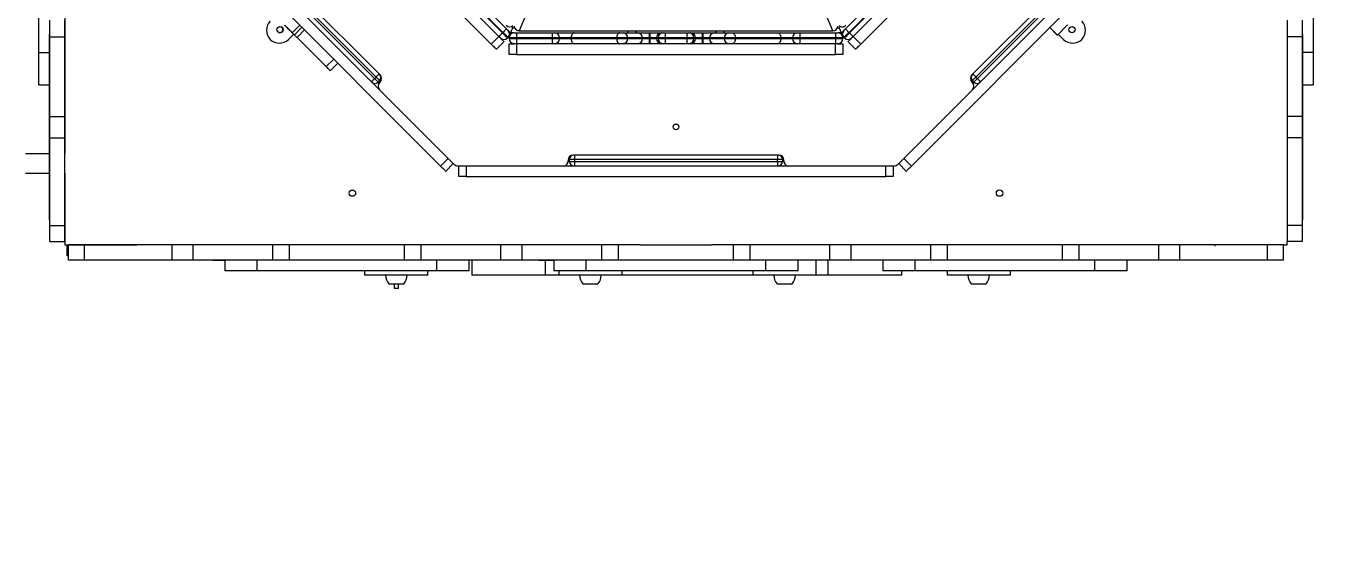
# Model space of a CAD drawing. Header units: millimetres. Extents: x -5427 to 5041, y -4732 to 3732.
# Drawn here: x -1292 to 516, y -105 to 636 of the extents above; entities that cross this region are included whole.
import ezdxf

# ---------------------------------------------------------------- set-up
doc = ezdxf.new("R2010")
doc.units = ezdxf.units.MM
doc.layers.add('DIKOM_ОБЪЕКТ', color=7, linetype='Continuous')
doc.layers.add('DIKOM_РАЗМЕР_ОБЪЕКТА', color=7, linetype='Continuous')
doc.styles.add('style1', font='arial.ttf', dxfattribs={"width": 0.8})
doc.dimstyles.new('1-50', dxfattribs={"dimtxt": 300, "dimasz": 200, "dimexe": 100, "dimexo": 0, "dimgap": 100, "dimtad": 1, "dimtxsty": 'style1', "dimcen": 200, "dimclrd": 7, "dimclre": 7, "dimclrt": 7, "dimadec": 1, "dimazin": 2, "dimtfac": 1, "dimtmove": 0, "dimatfit": 2, "dimfxl": 0, "dimlwd": 25, "dimlwe": 18, "dimarcsym": 0})

# ---------------------------------------------------------------- blocks, each defined once
blk = doc.blocks.new('*D2')
at = {"layer": 'Defpoints', "color": 0, "transparency": 16777216}
for p in [(3071.7, 1268.6), (-2679.8, 366.6), (3071.7, -4057.3)]:
    blk.add_point(p, dxfattribs=at)
at = {"layer": 'DIKOM_РАЗМЕР_ОБЪЕКТА', "color": 7, "lineweight": 18, "transparency": 16777216}
for p, q in [((3071.7, 1268.6), (3071.7, -4157.3)), ((-2679.8, 366.6), (-2679.8, -4157.3))]:
    blk.add_line(p, q, dxfattribs=at)
at = {"layer": 'DIKOM_РАЗМЕР_ОБЪЕКТА', "color": 7, "lineweight": 25, "transparency": 16777216}
blk.add_line((-2479.8, -4057.3), (2871.7, -4057.3), dxfattribs=at)
at = {"layer": 'DIKOM_РАЗМЕР_ОБЪЕКТА', "color": 7, "transparency": 16777216}
for points in [[(-2479.8, -4024), (-2479.8, -4090.6), (-2679.8, -4057.3)], [(2871.7, -4024), (2871.7, -4090.6), (3071.7, -4057.3)]]:
    blk.add_solid(points, dxfattribs=at)
at = {"layer": 'DIKOM_РАЗМЕР_ОБЪЕКТА', "color": 7, "transparency": 16777216, "insert": (196, -3804.1), "char_height": 300, "attachment_point": 5, "style": 'style1'}
blk.add_mtext('5700', dxfattribs=at)

msp = doc.modelspace()

# ---------------------------------------------------------------- linework, layer by layer
at = {"layer": 'DIKOM_ОБЪЕКТ', "color": 7, "linetype": 'Continuous', "lineweight": 15}
for p, q in [((-169.837, 629.37), (-379.779, 1135.571)), ((-1237.759, 1104.634), (-1237.759, 458.634)), ((-435.543, 1039.599), (-605.682, 629.37)), ((-958.585, 924.764), (-644.63, 610.808)), ((-130.889, 610.808), (183.066, 924.764)), ((-1128.1, 854.244), (-715.15, 441.293)), ((-1117.494, 864.85), (-704.543, 451.9)), ((-70.976, 451.9), (341.975, 864.85)), ((-60.369, 441.293), (352.581, 854.244)), ((-1273.759, 599.134), (-1273.759, 849.134)), ((498.241, 849.134), (498.241, 599.134)), ((-1006.478, 762.319), (-807.074, 562.916)), ((-804.952, 565.037), (-1004.357, 764.441)), ((-799.296, 567.865), (-1001.528, 770.098)), ((226.009, 770.098), (23.777, 567.865)), ((228.838, 764.441), (29.434, 565.037)), ((31.555, 562.916), (230.959, 762.319)), ((-634.023, 621.415), (-669.378, 656.771)), ((-664.429, 661.72), (-629.073, 626.365)), ((-628.366, 627.072), (-663.721, 662.427)), ((-658.772, 667.377), (-623.416, 632.022)), ((-152.103, 632.022), (-116.747, 667.377)), ((-111.798, 662.427), (-147.153, 627.072)), ((-146.446, 626.365), (-111.09, 661.72)), ((-106.141, 656.771), (-141.496, 621.415)), ((-1258.759, 620.842), (-1258.759, 644.134)), ((-1237.759, 620.842), (-1237.759, 644.134)), ((-921.418, 626.489), (-910.882, 637.025)), ((-918.515, 623.586), (-907.979, 634.122)), ((-616.738, 635.243), (-614.86, 633.365)), ((-614.86, 633.365), (-612.204, 633.365)), ((-163.315, 633.365), (-160.659, 633.365)), ((-160.659, 633.365), (-158.781, 635.243)), ((131.964, 633.626), (142.5, 623.09)), ((142.753, 623.343), (132.217, 633.879)), ((156.858, 637.448), (142.753, 623.343)), ((462.241, 644.134), (462.241, 620.842)), ((483.241, 644.134), (483.241, 620.842)), ((-1258.86, 624.134), (-1258.759, 624.134)), ((-1258.86, 616.898), (-1258.86, 624.134)), ((-1258.86, 616.898), (-1258.759, 616.898)), ((-1258.86, 524.718), (-1258.86, 616.898)), ((-1258.759, 620.842), (-1237.759, 620.842)), ((-1258.759, 510.051), (-1258.759, 620.842)), ((-1237.759, 510.051), (-1237.759, 620.842)), ((-919.433, 624.504), (-926.575, 617.363)), ((-921.418, 626.489), (-918.515, 623.586)), ((-914.824, 619.895), (-904.288, 630.431)), ((-914.824, 619.895), (-874.377, 579.448)), ((-644.63, 610.808), (-634.023, 621.415)), ((-629.073, 626.365), (-628.366, 627.072)), ((-621.295, 620.001), (-622.002, 619.293)), ((-617.759, 626.365), (-621.295, 629.9)), ((-619.813, 628.122), (-620.241, 628.549)), ((-619.813, 628.122), (-619.665, 628.27)), ((-619.759, 618.365), (-619.759, 619.365)), ((-609.759, 619.365), (-619.759, 619.365)), ((-619.759, 618.365), (-609.759, 618.365)), ((-612.759, 626.365), (-617.759, 626.365)), ((-612.759, 626.365), (-609.759, 626.365)), ((-609.759, 626.365), (-559.759, 626.365)), ((-609.759, 626.365), (-609.759, 619.365)), ((-559.759, 619.365), (-609.759, 619.365)), ((-609.759, 619.365), (-609.759, 618.365)), ((-609.759, 618.365), (-559.759, 618.365)), ((-609.759, 618.365), (-609.759, 611.365)), ((-605.682, 629.37), (-169.837, 629.37)), ((-559.759, 626.365), (-556.759, 626.365)), ((-559.759, 626.365), (-559.759, 619.365)), ((-549.759, 619.365), (-559.759, 619.365)), ((-559.759, 618.365), (-559.759, 619.365)), ((-559.759, 618.365), (-549.759, 618.365)), ((-559.759, 618.365), (-559.759, 611.365)), ((-556.759, 626.365), (-529.323, 626.365)), ((-549.759, 619.365), (-549.759, 618.365)), ((-533.62, 619.365), (-549.759, 619.365)), ((-549.759, 618.365), (-533.62, 618.365)), ((-533.62, 619.365), (-533.62, 618.365)), ((-470.272, 619.365), (-533.62, 619.365)), ((-533.62, 618.365), (-470.272, 618.365)), ((-529.323, 626.365), (-465.975, 626.365)), ((-470.272, 618.365), (-470.272, 619.365)), ((-454.84, 619.365), (-470.272, 619.365)), ((-470.272, 618.365), (-454.84, 618.365)), ((-465.975, 626.365), (-461.345, 626.365)), ((-461.345, 626.365), (-440.946, 626.365)), ((-454.84, 619.365), (-454.84, 618.365)), ((-434.441, 619.365), (-454.84, 619.365)), ((-454.84, 618.365), (-434.441, 618.365)), ((-454.759, 626.365), (-454.759, 629.37)), ((-440.946, 626.365), (-425.148, 626.365)), ((-434.441, 618.365), (-434.441, 619.365)), ((-425.148, 619.365), (-434.441, 619.365)), ((-434.441, 618.365), (-425.148, 618.365)), ((-425.148, 626.365), (-425.148, 619.365)), ((-425.148, 626.365), (-424.356, 626.365)), ((-425.148, 619.365), (-425.148, 618.365)), ((-424.356, 619.365), (-425.148, 619.365)), ((-425.148, 618.365), (-425.148, 611.365)), ((-425.148, 618.365), (-424.356, 618.365)), ((-424.356, 626.365), (-424.356, 619.365)), ((-424.356, 626.365), (-408.085, 626.365)), ((-414.785, 619.365), (-424.356, 619.365)), ((-424.356, 618.365), (-424.356, 619.365)), ((-424.356, 618.365), (-414.785, 618.365)), ((-424.356, 618.365), (-424.356, 611.365)), ((-414.785, 619.365), (-414.785, 618.365)), ((-412.759, 619.365), (-414.785, 619.365)), ((-414.785, 618.365), (-412.759, 618.365)), ((-412.759, 618.365), (-412.759, 619.365)), ((-402.759, 619.365), (-412.759, 619.365)), ((-412.759, 618.365), (-402.759, 618.365)), ((-408.085, 626.365), (-405.759, 626.365)), ((-405.759, 626.365), (-402.759, 626.365)), ((-402.759, 626.365), (-372.759, 626.365)), ((-402.759, 626.365), (-402.759, 619.365)), ((-402.759, 619.365), (-402.759, 618.365)), ((-372.759, 619.365), (-402.759, 619.365)), ((-402.759, 618.365), (-372.759, 618.365)), ((-402.759, 618.365), (-402.759, 611.365)), ((-372.759, 626.365), (-369.759, 626.365)), ((-372.759, 626.365), (-372.759, 619.365)), ((-362.759, 619.365), (-372.759, 619.365)), ((-372.759, 618.365), (-372.759, 619.365)), ((-372.759, 618.365), (-362.759, 618.365)), ((-372.759, 618.365), (-372.759, 611.365)), ((-369.759, 626.365), (-367.434, 626.365)), ((-367.434, 626.365), (-351.163, 626.365)), ((-362.759, 619.365), (-362.759, 618.365)), ((-360.734, 619.365), (-362.759, 619.365)), ((-362.759, 618.365), (-360.734, 618.365)), ((-360.734, 618.365), (-360.734, 619.365)), ((-351.163, 619.365), (-360.734, 619.365)), ((-360.734, 618.365), (-351.163, 618.365)), ((-351.163, 626.365), (-351.163, 619.365)), ((-351.163, 626.365), (-350.371, 626.365)), ((-351.163, 619.365), (-351.163, 618.365)), ((-350.371, 619.365), (-351.163, 619.365)), ((-351.163, 618.365), (-351.163, 611.365)), ((-351.163, 618.365), (-350.371, 618.365)), ((-350.371, 626.365), (-350.371, 619.365)), ((-350.371, 626.365), (-334.573, 626.365)), ((-350.371, 618.365), (-350.371, 619.365)), ((-341.078, 619.365), (-350.371, 619.365)), ((-350.371, 618.365), (-341.078, 618.365)), ((-350.371, 618.365), (-350.371, 611.365)), ((-320.679, 619.365), (-341.078, 619.365)), ((-341.078, 619.365), (-341.078, 618.365)), ((-341.078, 618.365), (-320.679, 618.365)), ((-334.573, 626.365), (-314.174, 626.365)), ((-320.759, 626.365), (-320.759, 629.37)), ((-305.247, 619.365), (-320.679, 619.365)), ((-320.679, 618.365), (-320.679, 619.365)), ((-320.679, 618.365), (-305.247, 618.365)), ((-314.174, 626.365), (-309.544, 626.365)), ((-309.544, 626.365), (-246.196, 626.365)), ((-305.247, 619.365), (-305.247, 618.365)), ((-241.899, 619.365), (-305.247, 619.365)), ((-305.247, 618.365), (-241.899, 618.365)), ((-246.196, 626.365), (-218.759, 626.365)), ((-241.899, 618.365), (-241.899, 619.365)), ((-225.759, 619.365), (-241.899, 619.365)), ((-241.899, 618.365), (-225.759, 618.365)), ((-215.759, 619.365), (-225.759, 619.365)), ((-225.759, 618.365), (-225.759, 619.365)), ((-225.759, 618.365), (-215.759, 618.365)), ((-218.759, 626.365), (-215.759, 626.365)), ((-215.759, 626.365), (-215.759, 619.365)), ((-215.759, 626.365), (-165.759, 626.365)), ((-215.759, 619.365), (-215.759, 618.365)), ((-165.759, 619.365), (-215.759, 619.365)), ((-215.759, 618.365), (-215.759, 611.365)), ((-215.759, 618.365), (-165.759, 618.365)), ((-165.759, 626.365), (-162.759, 626.365)), ((-165.759, 626.365), (-165.759, 619.365)), ((-155.759, 619.365), (-165.759, 619.365)), ((-165.759, 618.365), (-165.759, 619.365)), ((-165.759, 618.365), (-165.759, 611.365)), ((-165.759, 618.365), (-155.759, 618.365)), ((-157.759, 626.365), (-162.759, 626.365)), ((-160.454, 626.155), (-161.059, 626.155)), ((-160.454, 626.155), (-160.454, 626.365)), ((-154.224, 629.9), (-157.759, 626.365)), ((-155.759, 619.365), (-155.759, 618.365)), ((-153.517, 619.293), (-154.224, 620.001)), ((-147.153, 627.072), (-146.446, 626.365)), ((-141.496, 621.415), (-130.889, 610.808)), ((143.914, 624.504), (151.056, 617.363)), ((483.241, 620.842), (462.241, 620.842)), ((462.241, 620.842), (462.241, 510.051)), ((483.341, 624.134), (483.241, 624.134)), ((483.241, 620.842), (483.241, 510.051)), ((483.341, 616.898), (483.241, 616.898)), ((483.341, 624.134), (483.341, 616.898)), ((483.341, 616.898), (483.341, 524.718)), ((-1273.759, 554.134), (-1273.759, 599.134)), ((-1273.759, 599.134), (-1258.859, 599.134)), ((-626.952, 614.344), (-637.558, 603.737)), ((-619.759, 596.365), (-619.759, 611.365)), ((-619.759, 611.365), (-612.759, 611.365)), ((-609.759, 611.365), (-612.759, 611.365)), ((-609.759, 611.365), (-609.759, 596.365)), ((-559.759, 611.365), (-609.759, 611.365)), ((-556.759, 611.365), (-559.759, 611.365)), ((-529.323, 611.365), (-556.759, 611.365)), ((-465.975, 611.365), (-529.323, 611.365)), ((-461.345, 611.365), (-465.975, 611.365)), ((-440.946, 611.365), (-461.345, 611.365)), ((-425.148, 611.365), (-440.946, 611.365)), ((-424.356, 611.365), (-425.148, 611.365)), ((-408.085, 611.365), (-424.356, 611.365)), ((-405.759, 611.365), (-408.085, 611.365)), ((-402.759, 611.365), (-405.759, 611.365)), ((-372.759, 611.365), (-402.759, 611.365)), ((-369.759, 611.365), (-372.759, 611.365)), ((-367.434, 611.365), (-369.759, 611.365)), ((-351.163, 611.365), (-367.434, 611.365)), ((-350.371, 611.365), (-351.163, 611.365)), ((-334.573, 611.365), (-350.371, 611.365)), ((-314.174, 611.365), (-334.573, 611.365)), ((-309.544, 611.365), (-314.174, 611.365)), ((-246.196, 611.365), (-309.544, 611.365)), ((-218.759, 611.365), (-246.196, 611.365)), ((-215.759, 611.365), (-218.759, 611.365)), ((-165.759, 611.365), (-215.759, 611.365)), ((-165.759, 596.365), (-165.759, 611.365)), ((-162.759, 611.365), (-165.759, 611.365)), ((-162.759, 611.365), (-155.759, 611.365)), ((-155.759, 611.365), (-155.759, 596.365)), ((-137.96, 603.737), (-148.567, 614.344)), ((498.241, 599.134), (483.341, 599.134)), ((498.241, 599.134), (498.241, 554.134)), ((-874.377, 579.448), (-863.841, 589.984)), ((-868.638, 573.709), (-858.102, 584.245)), ((-609.759, 596.365), (-619.759, 596.365)), ((-609.759, 596.365), (-165.759, 596.365)), ((-155.759, 596.365), (-165.759, 596.365)), ((-807.074, 562.916), (-804.952, 565.037)), ((29.434, 565.037), (31.555, 562.916)), ((-1273.759, 554.134), (-1258.859, 554.134)), ((-800.003, 560.087), (-802.124, 557.966)), ((-800.003, 557.258), (-799.296, 557.966)), ((-800.003, 547.359), (-696.328, 443.684)), ((-79.191, 443.684), (24.484, 547.359)), ((23.777, 557.966), (24.484, 557.258)), ((26.605, 557.966), (24.484, 560.087)), ((483.341, 554.134), (498.241, 554.134)), ((-1258.86, 524.718), (-1258.759, 524.718)), ((-1258.86, 466.049), (-1258.86, 524.718)), ((483.341, 524.718), (483.241, 524.718)), ((483.341, 524.718), (483.341, 466.049)), ((-1258.759, 510.051), (-1237.759, 510.051)), ((-1258.759, 480.717), (-1258.759, 510.051)), ((-1237.759, 480.717), (-1237.759, 510.051)), ((483.241, 510.051), (462.241, 510.051)), ((462.241, 510.051), (462.241, 480.717)), ((483.241, 510.051), (483.241, 480.717)), ((-1258.759, 480.717), (-1237.759, 480.717)), ((-1258.759, 358.781), (-1258.759, 480.717)), ((-1237.759, 358.781), (-1237.759, 480.717)), ((483.241, 480.717), (462.241, 480.717)), ((462.241, 480.717), (462.241, 358.781)), ((483.241, 480.717), (483.241, 358.781)), ((-1292.623, 458.634), (-1258.759, 458.634)), ((-1258.86, 466.049), (-1258.759, 466.049)), ((-1258.86, 373.87), (-1258.86, 466.049)), ((-244.759, 456.634), (-530.759, 456.634)), ((-528.759, 456.634), (-528.759, 450.634)), ((-246.759, 456.634), (-246.759, 450.634)), ((483.341, 466.049), (483.241, 466.049)), ((483.341, 466.049), (483.341, 373.87)), ((-715.15, 441.293), (-704.543, 451.9)), ((-697.472, 444.829), (-708.079, 434.222)), ((-691.378, 441.634), (-544.759, 441.634)), ((-689.759, 426.634), (-689.759, 441.634)), ((-679.759, 441.634), (-679.759, 426.634)), ((-679.759, 441.634), (-95.759, 441.634)), ((-542.759, 441.926), (-542.759, 441.634)), ((-537.831, 447.634), (-535.759, 447.634)), ((-537.759, 449.634), (-537.759, 448.634)), ((-535.759, 450.634), (-537.688, 450.634)), ((-535.759, 447.634), (-535.759, 450.634)), ((-528.759, 450.634), (-535.759, 450.634)), ((-535.759, 447.634), (-528.759, 447.634)), ((-528.759, 450.634), (-528.759, 447.634)), ((-246.759, 450.634), (-528.759, 450.634)), ((-528.759, 447.634), (-246.759, 447.634)), ((-528.759, 447.634), (-528.759, 441.634)), ((-239.759, 450.634), (-246.759, 450.634)), ((-246.759, 447.634), (-246.759, 450.634)), ((-246.759, 447.634), (-239.759, 447.634)), ((-246.759, 447.634), (-246.759, 441.634)), ((-239.759, 450.634), (-239.759, 447.634)), ((-237.831, 450.634), (-239.759, 450.634)), ((-239.759, 447.634), (-237.688, 447.634)), ((-237.759, 448.634), (-237.759, 449.634)), ((-232.759, 441.926), (-232.759, 441.634)), ((-230.759, 441.634), (-84.141, 441.634)), ((-95.759, 426.634), (-95.759, 441.634)), ((-85.759, 441.634), (-85.759, 426.634)), ((-67.44, 434.222), (-78.047, 444.829)), ((-70.976, 451.9), (-60.369, 441.293)), ((-1292.623, 431.634), (-1258.759, 431.634)), ((-1237.759, 431.634), (-1237.759, 331.634)), ((-1237.759, 431.634), (-1237.759, 331.634)), ((-679.759, 426.634), (-689.759, 426.634)), ((-679.759, 426.634), (-95.759, 426.634)), ((-85.759, 426.634), (-95.759, 426.634)), ((-1258.86, 373.87), (-1258.759, 373.87)), ((-1258.86, 366.634), (-1258.86, 373.87)), ((-1258.86, 366.634), (-1258.759, 366.634)), ((483.341, 373.87), (483.241, 373.87)), ((483.341, 366.634), (483.241, 366.634)), ((483.341, 373.87), (483.341, 366.634)), ((-1258.759, 336.634), (-1258.759, 358.781)), ((-1258.759, 358.781), (-1237.759, 358.781)), ((-1237.759, 336.634), (-1237.759, 358.781)), ((483.241, 358.781), (462.241, 358.781)), ((462.241, 358.781), (462.241, 336.634)), ((483.241, 358.781), (483.241, 336.634)), ((-1258.759, 336.634), (-1237.759, 336.634)), ((-1237.759, 336.634), (-1237.759, 331.634)), ((-1237.759, 331.634), (-1232.759, 331.634)), ((-1237.759, 331.634), (-1137.759, 331.634)), ((-1237.759, 331.634), (-1137.759, 331.634)), ((-1234.471, 316.634), (-1234.471, 331.634)), ((-1232.759, 310.634), (-1232.759, 331.634)), ((-1210.612, 331.634), (-1232.759, 331.634)), ((-1210.612, 310.634), (-1210.612, 331.634)), ((-1088.677, 331.634), (-1210.612, 331.634)), ((-1088.677, 310.634), (-1088.677, 331.634)), ((-1059.342, 331.634), (-1088.677, 331.634)), ((-1059.342, 310.634), (-1059.342, 331.634)), ((-948.551, 331.634), (-1059.342, 331.634)), ((-948.551, 310.634), (-948.551, 331.634)), ((-925.259, 331.634), (-948.551, 331.634)), ((-925.259, 310.634), (-925.259, 331.634)), ((-765.259, 331.634), (-925.259, 331.634)), ((-765.259, 310.634), (-765.259, 331.634)), ((-741.968, 331.634), (-765.259, 331.634)), ((-741.968, 310.634), (-741.968, 331.634)), ((-631.177, 331.634), (-741.968, 331.634)), ((-631.177, 310.634), (-631.177, 331.634)), ((-601.842, 331.634), (-631.177, 331.634)), ((-601.842, 310.634), (-601.842, 331.634)), ((-491.051, 331.634), (-601.842, 331.634)), ((-491.051, 310.634), (-491.051, 331.634)), ((-467.759, 331.634), (-491.051, 331.634)), ((-467.759, 310.634), (-467.759, 331.634)), ((-437.759, 331.634), (-467.759, 331.634)), ((-437.764, 331.859), (-337.764, 331.859)), ((-437.759, 331.634), (-337.759, 331.634)), ((-307.759, 331.634), (-337.759, 331.634)), ((-307.759, 310.634), (-307.759, 331.634)), ((-284.468, 331.634), (-307.759, 331.634)), ((-284.468, 310.634), (-284.468, 331.634)), ((-173.677, 331.634), (-284.468, 331.634)), ((-173.677, 310.634), (-173.677, 331.634)), ((-144.342, 331.634), (-173.677, 331.634)), ((-144.342, 310.634), (-144.342, 331.634)), ((-33.551, 331.634), (-144.342, 331.634)), ((-33.551, 310.634), (-33.551, 331.634)), ((-10.259, 331.634), (-33.551, 331.634)), ((-10.259, 310.634), (-10.259, 331.634)), ((149.741, 331.634), (-10.259, 331.634)), ((149.741, 310.634), (149.741, 331.634)), ((173.032, 331.634), (149.741, 331.634)), ((173.032, 310.634), (173.032, 331.634)), ((283.823, 331.634), (173.032, 331.634)), ((283.823, 310.634), (283.823, 331.634)), ((313.158, 331.634), (283.823, 331.634)), ((313.158, 310.634), (313.158, 331.634)), ((435.093, 331.634), (313.158, 331.634)), ((362.236, 329.859), (362.236, 331.859)), ((435.093, 310.634), (435.093, 331.634)), ((457.241, 331.634), (435.093, 331.634)), ((457.241, 310.634), (457.241, 331.634)), ((457.241, 331.634), (462.241, 331.634)), ((483.241, 336.634), (462.241, 336.634)), ((462.241, 331.634), (462.241, 336.634)), ((-1232.759, 316.634), (-1234.471, 316.634)), ((-1210.612, 310.634), (-1232.759, 310.634)), ((-1088.677, 310.634), (-1210.612, 310.634)), ((-1202.76, 310.534), (-1202.76, 310.634)), ((-1195.524, 310.534), (-1202.76, 310.534)), ((-1195.524, 310.534), (-1195.524, 310.634)), ((-1103.344, 310.534), (-1195.524, 310.534)), ((-1103.344, 310.534), (-1103.344, 310.634)), ((-1044.675, 310.534), (-1103.344, 310.534)), ((-1059.342, 310.634), (-1088.677, 310.634)), ((-948.551, 310.634), (-1059.342, 310.634)), ((-1044.675, 310.534), (-1044.675, 310.634)), ((-952.495, 310.534), (-1044.675, 310.534)), ((-1015.26, 310.134), (-1031.759, 310.134)), ((-1015.26, 310.534), (-1015.26, 295.634)), ((-970.259, 295.634), (-970.259, 310.534)), ((-952.495, 310.534), (-952.495, 310.634)), ((-945.259, 310.534), (-952.495, 310.534)), ((-925.259, 310.634), (-948.551, 310.634)), ((-945.259, 310.534), (-945.259, 310.634)), ((-765.259, 310.634), (-925.259, 310.634)), ((-741.968, 310.634), (-765.259, 310.634)), ((-745.259, 310.534), (-745.259, 310.634)), ((-738.024, 310.534), (-745.259, 310.534)), ((-631.177, 310.634), (-741.968, 310.634)), ((-738.024, 310.534), (-738.024, 310.634)), ((-645.844, 310.534), (-738.024, 310.534)), ((-720.259, 295.634), (-720.259, 310.534)), ((-675.259, 295.634), (-675.259, 310.534)), ((-671.806, 310.534), (-671.806, 289.634)), ((-645.844, 310.534), (-645.844, 310.634)), ((-587.175, 310.534), (-645.844, 310.534)), ((-601.842, 310.634), (-631.177, 310.634)), ((-491.051, 310.634), (-601.842, 310.634)), ((-587.175, 310.534), (-587.175, 310.634)), ((-494.995, 310.534), (-587.175, 310.534)), ((-557.759, 310.134), (-576.759, 310.134)), ((-569.339, 289.634), (-569.339, 310.534)), ((-557.76, 310.534), (-557.76, 295.634)), ((-512.759, 295.634), (-512.759, 310.534)), ((-494.995, 310.534), (-494.995, 310.634)), ((-487.759, 310.534), (-494.995, 310.534)), ((-467.759, 310.634), (-491.051, 310.634)), ((-487.759, 310.534), (-487.759, 310.634)), ((-307.759, 310.634), (-467.759, 310.634)), ((-284.468, 310.634), (-307.759, 310.634)), ((-287.759, 310.534), (-287.759, 310.634)), ((-280.524, 310.534), (-287.759, 310.534)), ((-173.677, 310.634), (-284.468, 310.634)), ((-280.524, 310.534), (-280.524, 310.634)), ((-188.344, 310.534), (-280.524, 310.534)), ((-262.759, 295.634), (-262.759, 310.534)), ((-217.759, 295.634), (-217.759, 310.534)), ((-192.759, 289.634), (-192.759, 310.534)), ((-188.344, 310.534), (-188.344, 310.634)), ((-129.675, 310.534), (-188.344, 310.534)), ((-176.18, 289.634), (-176.18, 310.534)), ((-144.342, 310.634), (-173.677, 310.634)), ((-33.551, 310.634), (-144.342, 310.634)), ((-129.675, 310.534), (-129.675, 310.634)), ((-37.495, 310.534), (-129.675, 310.534)), ((-100.26, 310.534), (-100.26, 295.634)), ((-55.259, 295.634), (-55.259, 310.534)), ((-37.495, 310.534), (-37.495, 310.634)), ((-30.259, 310.534), (-37.495, 310.534)), ((-10.259, 310.634), (-33.551, 310.634)), ((-30.259, 310.534), (-30.259, 310.634)), ((149.741, 310.634), (-10.259, 310.634)), ((173.032, 310.634), (149.741, 310.634)), ((169.741, 310.534), (169.741, 310.634)), ((176.976, 310.534), (169.741, 310.534)), ((283.823, 310.634), (173.032, 310.634)), ((176.976, 310.534), (176.976, 310.634)), ((269.156, 310.534), (176.976, 310.534)), ((194.741, 295.634), (194.741, 310.534)), ((239.741, 295.634), (239.741, 310.534)), ((269.156, 310.534), (269.156, 310.634)), ((327.825, 310.534), (269.156, 310.534)), ((313.158, 310.634), (283.823, 310.634)), ((435.093, 310.634), (313.158, 310.634)), ((327.825, 310.534), (327.825, 310.634)), ((420.005, 310.534), (327.825, 310.534)), ((420.005, 310.534), (420.005, 310.634)), ((427.241, 310.534), (420.005, 310.534)), ((427.241, 310.534), (427.241, 310.634)), ((457.241, 310.634), (435.093, 310.634)), ((-970.259, 295.634), (-1015.26, 295.634)), ((-720.259, 295.634), (-970.259, 295.634)), ((-820.76, 295.634), (-820.76, 289.634)), ((-732.759, 289.634), (-820.76, 289.634)), ((-732.759, 289.634), (-732.759, 295.634)), ((-675.259, 295.634), (-720.259, 295.634)), ((-569.339, 289.634), (-671.806, 289.634)), ((-550.76, 289.634), (-569.339, 289.634)), ((-512.759, 295.634), (-557.76, 295.634)), ((-550.76, 295.634), (-550.76, 289.634)), ((-462.759, 289.634), (-550.76, 289.634)), ((-262.759, 295.634), (-512.759, 295.634)), ((-462.759, 289.634), (-462.759, 295.634)), ((-280.76, 289.634), (-462.759, 289.634)), ((-280.76, 295.634), (-280.76, 289.634)), ((-192.759, 289.634), (-280.76, 289.634)), ((-217.759, 295.634), (-262.759, 295.634)), ((-176.18, 289.634), (-192.759, 289.634)), ((-73.713, 289.634), (-176.18, 289.634)), ((-55.259, 295.634), (-100.26, 295.634)), ((-73.713, 289.634), (-73.713, 295.634)), ((194.741, 295.634), (-55.259, 295.634)), ((-10.759, 295.634), (-10.759, 289.634)), ((77.241, 289.634), (-10.759, 289.634)), ((77.241, 289.634), (77.241, 295.634)), ((239.741, 295.634), (194.741, 295.634)), ((-787.259, 277.634), (-776.617, 277.634)), ((-779.759, 277.634), (-779.759, 271.734)), ((-779.759, 271.734), (-779.66, 271.634)), ((-779.759, 271.734), (-773.759, 271.734)), ((-779.66, 271.634), (-776.637, 271.634)), ((-776.637, 271.634), (-773.859, 271.634)), ((-776.617, 277.634), (-766.259, 277.634)), ((-773.859, 271.634), (-773.759, 271.734)), ((-773.759, 271.734), (-773.759, 277.634)), ((-517.259, 277.634), (-504.813, 277.634)), ((-504.813, 277.634), (-496.259, 277.634)), ((-247.259, 277.634), (-235.506, 277.634)), ((-235.506, 277.634), (-226.259, 277.634)), ((22.741, 277.634), (33.719, 277.634)), ((33.719, 277.634), (43.74, 277.634))]:
    msp.add_line(p, q, dxfattribs=at)
at = {"layer": 'DIKOM_ОБЪЕКТ', "color": 7, "linetype": 'Continuous', "lineweight": 15, "flags": 128}
for points in [[(-921.418, 626.489), (-921.6, 626.672), (-922.041, 627.113), (-922.72, 627.791), (-923.6, 628.672), (-924.639, 629.71), (-925.783, 630.855), (-926.975, 632.046), (-928.153, 633.225), (-929.259, 634.33), (-930.236, 635.307), (-931.034, 636.105), (-931.614, 636.685), (-931.945, 637.017)], [(-617.759, 626.365), (-617.715, 626.471), (-617.585, 626.787), (-617.371, 627.302), (-617.081, 628.002), (-616.724, 628.865), (-616.31, 629.865), (-615.852, 630.971), (-615.363, 632.149), (-614.86, 633.365)], [(-157.759, 626.365), (-157.804, 626.471), (-157.934, 626.787), (-158.148, 627.302), (-158.438, 628.002), (-158.795, 628.865), (-159.209, 629.865), (-159.667, 630.971), (-160.155, 632.149), (-160.659, 633.365)], [(-914.824, 619.895), (-915.548, 620.62), (-916.234, 621.305), (-916.86, 621.931), (-917.406, 622.478), (-917.857, 622.929), (-918.199, 623.27), (-918.42, 623.492), (-918.515, 623.586)], [(-629.073, 626.365), (-630.039, 625.399), (-630.967, 624.471), (-631.823, 623.615), (-632.573, 622.865), (-633.189, 622.249), (-633.646, 621.792), (-633.928, 621.51), (-634.023, 621.415)], [(-631.902, 619.293), (-631.942, 619.334), (-632.063, 619.455), (-632.259, 619.651), (-632.523, 619.915), (-632.844, 620.237), (-633.211, 620.603), (-633.609, 621.001), (-634.023, 621.415)], [(-631.902, 619.293), (-631.317, 618.709), (-630.094, 617.487), (-629.023, 616.415), (-628.144, 615.536), (-627.49, 614.882), (-627.088, 614.48), (-626.952, 614.344)], [(-629.073, 626.365), (-627.694, 624.985), (-626.367, 623.659), (-625.145, 622.436), (-624.073, 621.365), (-623.194, 620.486), (-622.54, 619.832), (-622.138, 619.429), (-622.002, 619.293)], [(-623.416, 632.022), (-623.511, 631.926), (-623.793, 631.645), (-624.251, 631.187), (-624.866, 630.572), (-625.616, 629.822), (-626.472, 628.966), (-627.4, 628.038), (-628.366, 627.072)], [(-621.295, 620.001), (-621.431, 620.137), (-621.833, 620.539), (-622.487, 621.192), (-623.366, 622.072), (-624.438, 623.143), (-625.66, 624.366), (-626.987, 625.692), (-628.366, 627.072)], [(-623.416, 632.022), (-623.002, 631.608), (-622.605, 631.21), (-622.238, 630.843), (-621.916, 630.522), (-621.652, 630.258), (-621.457, 630.062), (-621.336, 629.941), (-621.295, 629.9)], [(-529.323, 626.365), (-530.161, 626.23), (-530.967, 625.832), (-531.71, 625.185), (-532.361, 624.315), (-532.896, 623.254), (-533.293, 622.043), (-533.538, 620.73), (-533.62, 619.365)], [(-533.62, 618.365), (-533.538, 616.999), (-533.293, 615.686), (-532.896, 614.476), (-532.361, 613.415), (-531.71, 612.544), (-530.967, 611.898), (-530.161, 611.499), (-529.323, 611.365)], [(-465.975, 626.365), (-466.813, 626.23), (-467.619, 625.832), (-468.362, 625.185), (-469.013, 624.315), (-469.548, 623.254), (-469.945, 622.043), (-470.19, 620.73), (-470.272, 619.365)], [(-470.272, 618.365), (-470.19, 616.999), (-469.945, 615.686), (-469.548, 614.476), (-469.013, 613.415), (-468.362, 612.544), (-467.619, 611.898), (-466.813, 611.499), (-465.975, 611.365)], [(-444.967, 629.37), (-444.035, 628.364), (-442.635, 626.365)], [(-332.884, 626.365), (-331.484, 628.364), (-330.552, 629.37)], [(-309.544, 626.365), (-308.706, 626.23), (-307.9, 625.832), (-307.157, 625.185), (-306.506, 624.315), (-305.971, 623.254), (-305.574, 622.043), (-305.329, 620.73), (-305.247, 619.365)], [(-305.247, 618.365), (-305.329, 616.999), (-305.574, 615.686), (-305.971, 614.476), (-306.506, 613.415), (-307.157, 612.544), (-307.9, 611.898), (-308.706, 611.499), (-309.544, 611.365)], [(-246.196, 626.365), (-245.358, 626.23), (-244.552, 625.832), (-243.809, 625.185), (-243.158, 624.315), (-242.623, 623.254), (-242.226, 622.043), (-241.981, 620.73), (-241.899, 619.365)], [(-241.899, 618.365), (-241.981, 616.999), (-242.226, 615.686), (-242.623, 614.476), (-243.158, 613.415), (-243.809, 612.544), (-244.552, 611.898), (-245.358, 611.499), (-246.196, 611.365)], [(-154.224, 629.9), (-154.183, 629.941), (-154.062, 630.062), (-153.866, 630.258), (-153.603, 630.522), (-153.281, 630.843), (-152.914, 631.21), (-152.516, 631.608), (-152.103, 632.022)], [(-147.153, 627.072), (-148.532, 625.692), (-149.859, 624.366), (-151.081, 623.143), (-152.153, 622.072), (-153.032, 621.192), (-153.686, 620.539), (-154.088, 620.137), (-154.224, 620.001)], [(-153.517, 619.293), (-153.381, 619.429), (-152.979, 619.832), (-152.325, 620.486), (-151.446, 621.365), (-150.374, 622.436), (-149.152, 623.659), (-147.825, 624.985), (-146.446, 626.365)], [(-152.103, 632.022), (-152.008, 631.926), (-151.726, 631.645), (-151.268, 631.187), (-150.653, 630.572), (-149.903, 629.822), (-149.047, 628.966), (-148.119, 628.038), (-147.153, 627.072)], [(-148.567, 614.344), (-148.431, 614.48), (-148.029, 614.882), (-147.375, 615.536), (-146.496, 616.415), (-145.424, 617.487), (-144.202, 618.709), (-143.617, 619.293)], [(-146.446, 626.365), (-145.48, 625.399), (-144.552, 624.471), (-143.696, 623.615), (-142.946, 622.865), (-142.33, 622.249), (-141.873, 621.792), (-141.591, 621.51), (-141.496, 621.415)], [(-141.496, 621.415), (-141.91, 621.001), (-142.308, 620.603), (-142.675, 620.237), (-142.996, 619.915), (-143.26, 619.651), (-143.456, 619.455), (-143.577, 619.334), (-143.617, 619.293)], [(142.753, 623.343), (142.517, 623.108), (142.5, 623.09)], [(-637.558, 603.737), (-637.694, 603.873), (-638.097, 604.276), (-638.75, 604.929), (-639.63, 605.809), (-640.701, 606.88), (-641.924, 608.103), (-643.25, 609.429), (-644.63, 610.808)], [(-130.889, 610.808), (-132.269, 609.429), (-133.595, 608.103), (-134.818, 606.88), (-135.889, 605.809), (-136.769, 604.929), (-137.422, 604.276), (-137.825, 603.873), (-137.96, 603.737)], [(-868.638, 573.709), (-868.642, 573.713), (-868.816, 573.887), (-869.246, 574.317), (-869.915, 574.986), (-870.798, 575.869), (-871.864, 576.935), (-873.071, 578.143), (-874.377, 579.448)], [(-807.074, 562.916), (-807.902, 562.088), (-808.697, 561.292), (-809.431, 560.558), (-810.074, 559.915), (-810.601, 559.388), (-810.993, 558.996), (-811.235, 558.754), (-811.316, 558.673)], [(-807.074, 562.916), (-806.108, 561.95), (-805.18, 561.021), (-804.324, 560.166), (-803.574, 559.416), (-802.958, 558.8), (-802.501, 558.342), (-802.219, 558.061), (-802.124, 557.966)], [(-800.71, 569.279), (-800.791, 569.198), (-801.033, 568.957), (-801.425, 568.564), (-801.952, 568.037), (-802.595, 567.394), (-803.329, 566.66), (-804.125, 565.864), (-804.952, 565.037)], [(-800.003, 560.087), (-800.098, 560.182), (-800.38, 560.464), (-800.837, 560.921), (-801.452, 561.537), (-802.203, 562.287), (-803.058, 563.143), (-803.987, 564.071), (-804.952, 565.037)], [(29.434, 565.037), (28.468, 564.071), (27.539, 563.143), (26.684, 562.287), (25.934, 561.537), (25.318, 560.921), (24.861, 560.464), (24.579, 560.182), (24.484, 560.087)], [(25.191, 569.279), (25.272, 569.198), (25.514, 568.957), (25.906, 568.564), (26.434, 568.037), (27.076, 567.394), (27.81, 566.66), (28.606, 565.864), (29.434, 565.037)], [(26.605, 557.966), (26.7, 558.061), (26.982, 558.342), (27.439, 558.8), (28.055, 559.416), (28.805, 560.166), (29.661, 561.021), (30.589, 561.95), (31.555, 562.916)], [(31.555, 562.916), (32.383, 562.088), (33.178, 561.292), (33.912, 560.558), (34.555, 559.915), (35.082, 559.388), (35.475, 558.996), (35.716, 558.754), (35.797, 558.673)], [(-802.124, 557.966), (-802.029, 557.871), (-801.747, 557.589), (-801.29, 557.132), (-800.674, 556.516), (-800.659, 556.501)], [(-801.211, 548.98), (-801.335, 548.855), (-801.417, 548.773)], [(-798.639, 558.724), (-799.169, 559.253), (-799.626, 559.71), (-799.908, 559.992), (-800.003, 560.087)], [(24.484, 560.087), (24.389, 559.992), (24.107, 559.71), (23.65, 559.253), (23.12, 558.724)], [(25.14, 556.501), (25.155, 556.516), (25.771, 557.132), (26.228, 557.589), (26.51, 557.871), (26.605, 557.966)], [(25.692, 548.98), (25.816, 548.855), (25.898, 548.773)], [(-708.079, 434.222), (-708.215, 434.358), (-708.617, 434.76), (-709.271, 435.414), (-710.15, 436.293), (-711.221, 437.364), (-712.444, 438.587), (-713.77, 439.914), (-715.15, 441.293)], [(-60.369, 441.293), (-61.749, 439.914), (-63.075, 438.587), (-64.298, 437.364), (-65.369, 436.293), (-66.248, 435.414), (-66.902, 434.76), (-67.304, 434.358), (-67.44, 434.222)], [(-576.759, 310.134), (-577.93, 310.249), (-578.914, 310.534)]]:
    msp.add_lwpolyline(points, dxfattribs=at)
at = {"layer": 'DIKOM_ОБЪЕКТ', "color": 7, "linetype": 'Continuous', "lineweight": 15}
for centre, radius in [((-938.596, 630.798), 4.4), ((163.077, 630.798), 4.4), ((-387.759, 495.634), 4), ((-837.759, 403.634), 4.378), ((62.241, 403.634), 4.4)]:
    msp.add_circle(centre, radius, dxfattribs=at)
for centre, radius, start, end in [((-939.303, 630.091), 18, 135, 225), ((-938.671, 630.858), 4.348, 270, 66.597185), ((163.784, 630.091), 18, 315, 45), ((-939.303, 630.091), 18, 225, 315), ((-938.671, 630.858), 4.348, 233.812201, 270), ((-626.952, 624.243), 7, 225, 315), ((-626.245, 624.951), 7, 315, 45), ((-615.567, 632.37), 6.006, 225.005964, 240.183926), ((-612.759, 619.365), 7, 90, 180), ((-612.759, 618.365), 7, 180, 270), ((-556.759, 619.365), 7, 0, 90), ((-556.759, 618.365), 7, 270, 0), ((-461.601, 619.604), 6.766, 357.974229, 87.827351), ((-461.602, 618.126), 6.766, 272.178886, 2.019534), ((-441.203, 619.604), 6.766, 357.974129, 87.827189), ((-441.203, 618.126), 6.766, 272.179048, 2.019633), ((-407.932, 619.512), 6.854, 91.27842, 181.230665), ((-407.931, 618.218), 6.855, 178.775534, 268.715381), ((-405.759, 619.365), 7, 90, 180), ((-405.759, 618.365), 7, 180, 270), ((-369.759, 619.365), 7, 0, 90), ((-369.759, 618.365), 7, 270, 0), ((-367.587, 619.512), 6.854, 358.768977, 88.721938), ((-367.588, 618.218), 6.855, 271.284261, 1.224824), ((-334.316, 619.604), 6.766, 92.172405, 182.026277), ((-334.316, 618.126), 6.766, 177.97996, 267.821358), ((-313.918, 619.604), 6.766, 92.172405, 182.026277), ((-313.917, 618.126), 6.766, 177.97996, 267.821358), ((-218.759, 619.365), 7, 90, 180), ((-218.759, 618.365), 7, 180, 270), ((-162.759, 619.365), 7, 0, 90), ((-162.759, 618.365), 7, 270, 0), ((-160.451, 632.142), 5.987, 269.968681, 285.196422), ((-149.274, 624.951), 7, 135, 225), ((-148.567, 624.243), 7, 225, 315), ((163.784, 630.091), 18, 225, 315), ((-804.245, 564.33), 6, 315, 45), ((-804.245, 562.915), 7, 315, 45), ((28.726, 562.915), 7, 135, 225), ((28.726, 564.33), 6, 135, 225), ((-806.367, 562.208), 6, 225, 315), ((-795.053, 552.309), 7, 135, 225), ((19.534, 552.309), 7, 315, 45), ((30.848, 562.208), 6, 225, 315), ((-530.759, 449.634), 7, 90, 180), ((-529.759, 450.634), 6, 90, 180), ((-245.759, 450.634), 6, 0, 90), ((-244.759, 449.634), 7, 0, 90), ((-691.378, 448.634), 7, 225, 270), ((-544.759, 448.634), 7, 270, 0), ((-529.759, 447.634), 6, 180, 270), ((-245.759, 447.634), 6, 270, 0), ((-230.759, 448.634), 7, 180, 270), ((-84.141, 448.634), 7, 270, 315), ((-773.083, 289.794), 18.677, 180.490933, 220.621157), ((-780.436, 289.794), 18.677, 319.378843, 359.509067), ((-503.083, 289.794), 18.677, 180.490933, 220.621157), ((-510.436, 289.794), 18.677, 319.378843, 359.509067), ((-233.083, 289.794), 18.677, 180.490933, 220.621157), ((-240.436, 289.794), 18.677, 319.378843, 359.509067), ((36.917, 289.794), 18.677, 180.490933, 220.621157), ((29.564, 289.794), 18.677, 319.378843, 359.509067)]:
    msp.add_arc(centre, radius, start, end, dxfattribs=at)
for centre, major_axis, start_param, end_param in [((-619.556, 641.648), (-5.005, 5.005), 1.57079633, 3.14159265), ((-605.682, 635.901), (-7.078, 0), 0, 1.57079633), ((-169.837, 635.901), (-7.078, 0), 1.57079633, 3.14159265), ((-155.963, 641.648), (5.005, 5.005), 3.14159265, 4.71238898)]:
    msp.add_ellipse(centre, major_axis=major_axis, ratio=0.92272546, start_param=start_param, end_param=end_param, dxfattribs=at)

# ---------------------------------------------------------------- dimensions: what is measured, and where the dimension line sits
at = {"layer": 'DIKOM_РАЗМЕР_ОБЪЕКТА'}
dim = msp.add_linear_dim(base=(3071.691, -4057.301), p1=(-2679.759, 366.634), p2=(3071.691, 1268.634), text='5700', dimstyle='1-50', dxfattribs=at)
dim.commit()
dim.dimension.update_dxf_attribs({"geometry": '*D2', "text_midpoint": (195.966, -4057.301), "dimtype": 160})

doc.saveas('drawing.dxf')
